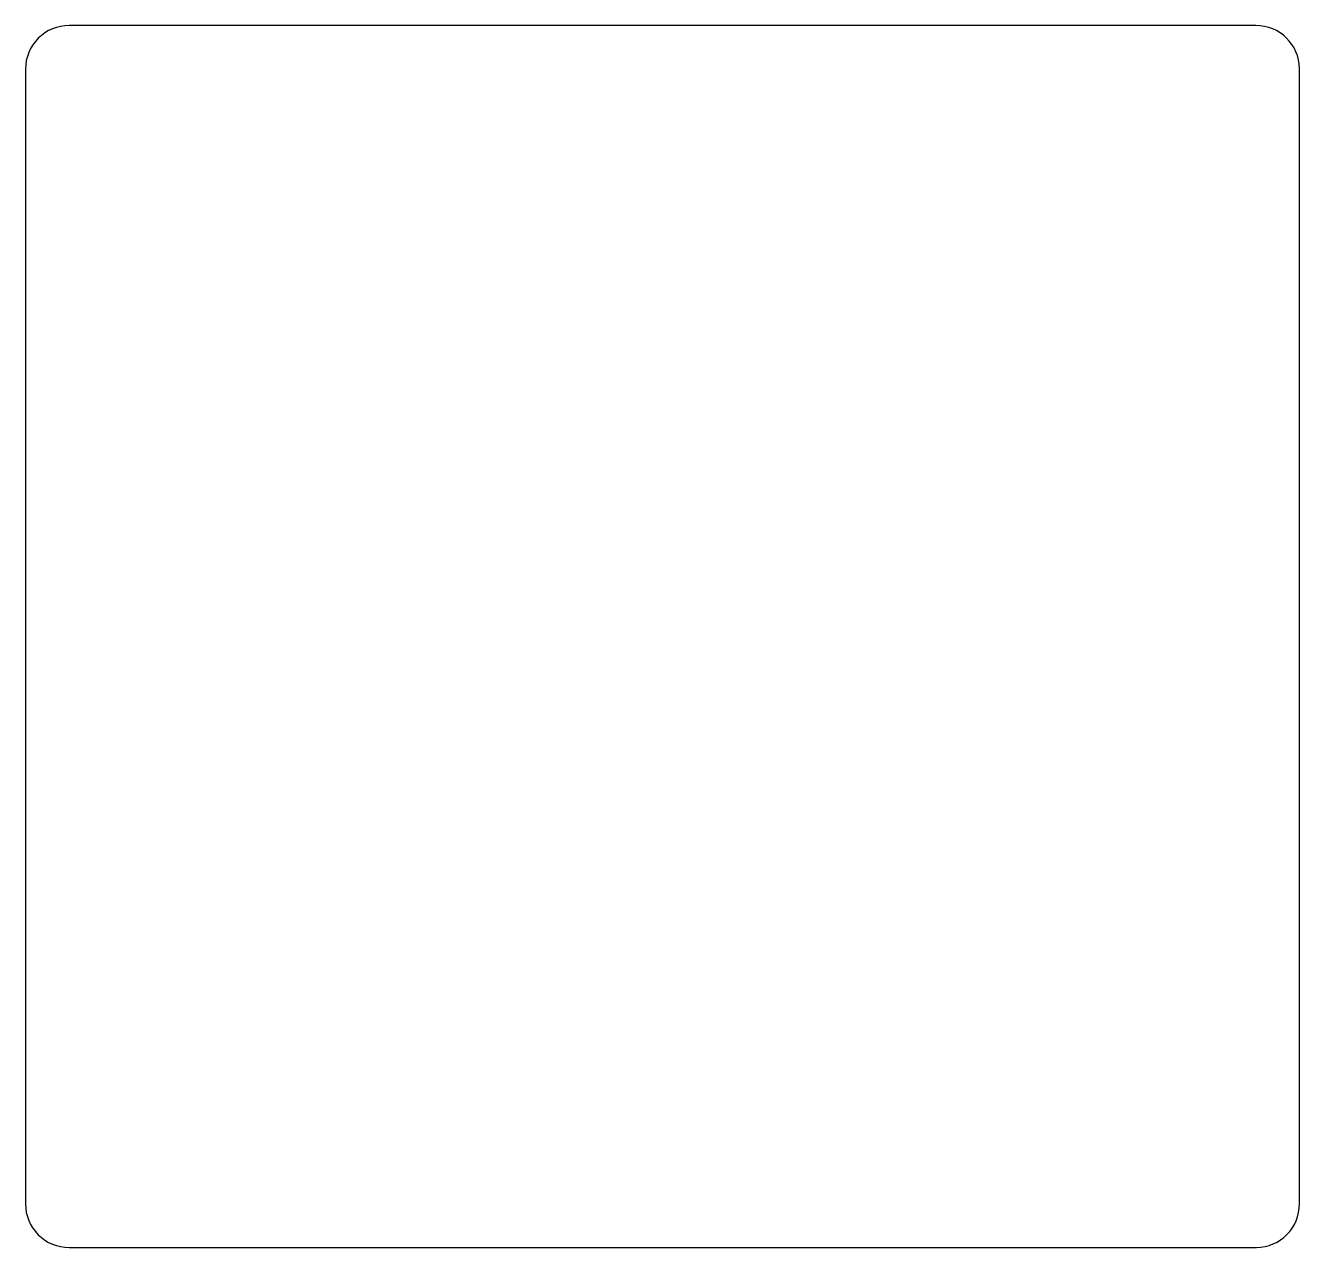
# Model space of a CAD drawing. Header units: millimetres. Extents: x -10 to 277, y -95 to 18.
# Drawn here: x 233.21 to 247.81, y -64.15 to -50.15 of the extents above; entities that cross this region are included whole.
import ezdxf

# ---------------------------------------------------------------- set-up
doc = ezdxf.new("R2010")
doc.units = ezdxf.units.MM
doc.header["$MEASUREMENT"] = 0
doc.layers.add('BLACK', color=7, linetype='CONTINUOUS')

msp = doc.modelspace()

# ---------------------------------------------------------------- linework, layer by layer
at = {"layer": 'BLACK', "linetype": 'Continuous'}
for p, q in [((247.306162, -50.152051), (233.70625, -50.152051)), ((233.20625, -50.652003), (233.20625, -63.652051)), ((247.80625, -63.651903), (247.80625, -50.644041)), ((233.706262, -64.152051), (247.312407, -64.152051))]:
    msp.add_line(p, q, dxfattribs=at)
at = {"layer": 'BLACK'}
for centre, radius, start, end in [((233.706162, -50.652003), 0.499912, 89.989915, 180), ((247.306162, -50.652203), 0.500152, 0.9350487, 90), ((233.706262, -63.652103), 0.499948, 179.9940414, 270), ((247.306062, -63.651903), 0.500188, 270.7268293, 0)]:
    msp.add_arc(centre, radius, start, end, dxfattribs=at)

doc.saveas('drawing.dxf')
